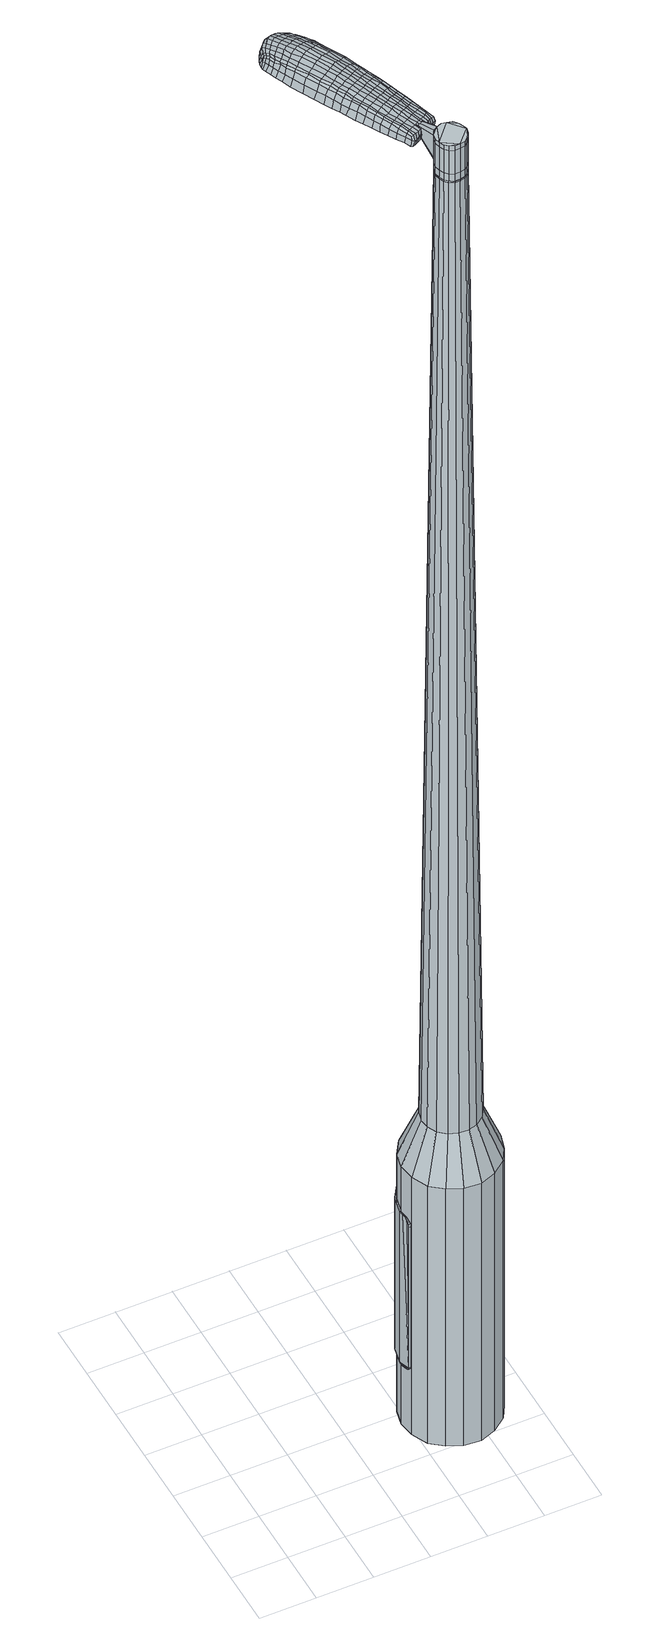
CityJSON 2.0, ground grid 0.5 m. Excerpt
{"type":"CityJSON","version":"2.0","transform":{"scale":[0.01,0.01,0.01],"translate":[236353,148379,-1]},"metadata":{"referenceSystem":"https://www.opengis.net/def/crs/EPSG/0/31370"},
"CityObjects":{
"object1":{"type":"GenericCityObject","attributes":{"cluster":211,"mean_distance_to_centroid":0.189,"new_centroid_x":236354.9,"new_centroid_y":148379.88,"mean_distance_to_camera":5.5,"H1":7.66,"H2":45.01,"Z_final":109.94,"cluster2":-1,"proj_x":236358.33,"proj_y":148378.08,"id_line":53403,"bearing_l":27.56,"distance":3.87,"orientation":"left","G_obj":117.56},"geometry":[{"type":"MultiSurface","lod":"2","boundaries":[[[0,1,2,3]],[[1,4,5,2]],[[4,6,7,5]],[[6,8,9,7]],[[8,10,11,9]],[[10,12,13,11]],[[12,14,15,13]],[[14,16,17,15]],[[16,18,19,17]],[[18,20,21,19]],[[20,22,23,21]],[[22,24,25,23]],[[24,26,27,25]],[[26,28,29,27]],[[28,30,31,29]],[[30,32,33,31]],[[32,34,35,33]],[[34,0,3,35]],[[36,37,38,39]],[[38,40,41,42]],[[41,43,42]],[[42,44,45,46]],[[45,47,46]],[[46,48,49,50]],[[49,51,50]],[[42,46,50,38]],[[50,52,39,38]],[[53,36,39]],[[2,5,7,35]],[[7,9,11,15]],[[11,13,15]],[[15,17,19,23]],[[19,21,23]],[[23,25,27,31]],[[27,29,31]],[[15,23,31,7]],[[31,33,35,7]],[[3,2,35]],[[1,0,54,55]],[[0,34,56,54]],[[34,32,57,56]],[[32,30,58,57]],[[30,28,59,58]],[[28,26,60,59]],[[26,24,61,60]],[[24,22,62,61]],[[22,20,63,62]],[[20,18,64,63]],[[18,16,65,64]],[[16,14,66,65]],[[14,12,67,66]],[[12,10,68,67]],[[10,8,69,68]],[[8,6,70,69]],[[6,4,71,70]],[[4,1,55,71]],[[55,54,72,73]],[[54,56,74,72]],[[56,57,75,74]],[[57,58,76,75]],[[58,59,77,76]],[[59,60,78,77]],[[60,61,79,78]],[[61,62,80,79]],[[62,63,81,80]],[[63,64,82,81]],[[64,65,83,82]],[[65,66,84,83]],[[66,67,85,84]],[[67,68,86,85]],[[68,69,87,86]],[[69,70,88,87]],[[70,71,89,88]],[[71,55,73,89]],[[72,90,91,92]],[[93,94,90,72]],[[75,95,94,93]],[[96,97,95,75]],[[77,98,97,96]],[[78,99,98,77]],[[79,100,99,78]],[[101,102,100,79]],[[103,104,102,101]],[[105,106,104,103]],[[107,108,106,105]],[[109,110,108,107]],[[111,112,110,109]],[[86,113,112,111]],[[87,114,113,86]],[[115,116,114,87]],[[89,117,116,115]],[[92,91,117,89]],[[118,119,120,121]],[[122,118,121,123]],[[124,122,123,125]],[[126,124,125,127]],[[128,126,127,129]],[[130,128,129,131]],[[132,130,131,133]],[[134,132,133,135]],[[136,134,135,137]],[[138,136,137,139]],[[140,138,139,141]],[[142,140,141,143]],[[144,142,143,145]],[[146,144,145,147]],[[148,146,147,149]],[[150,148,149,151]],[[73,72,92]],[[74,93,72]],[[74,75,93]],[[76,96,75]],[[76,77,96]],[[80,101,79]],[[80,81,103,101]],[[81,82,105,103]],[[82,83,107,105]],[[83,84,109,107]],[[84,85,111,109]],[[85,86,111]],[[88,115,87]],[[88,89,115]],[[73,92,89]],[[152,91,90]],[[152,117,91]],[[153,116,117]],[[153,114,116]],[[154,112,113]],[[154,155,110,112]],[[155,156,108,110]],[[156,157,106,108]],[[157,158,104,106]],[[158,159,102,104]],[[159,100,102]],[[160,97,98]],[[160,95,97]],[[161,94,95]],[[161,90,94]],[[39,52,150,162]],[[152,90,163,151]],[[53,39,162,119]],[[90,161,120,163]],[[36,53,119,118]],[[161,95,121,120]],[[37,36,118,122]],[[95,160,123,121]],[[38,37,122,124]],[[160,98,125,123]],[[40,38,124,126]],[[98,99,127,125]],[[41,40,126,128]],[[99,100,129,127]],[[43,41,128,130]],[[100,159,131,129]],[[42,43,130,132]],[[159,158,133,131]],[[44,42,132,134]],[[158,157,135,133]],[[45,44,134,136]],[[157,156,137,135]],[[47,45,136,138]],[[156,155,139,137]],[[46,47,138,140]],[[155,154,141,139]],[[48,46,140,142]],[[154,113,143,141]],[[49,48,142,144]],[[113,114,145,143]],[[51,49,144,146]],[[114,153,147,145]],[[50,51,146,148]],[[153,117,149,147]],[[52,50,148,150]],[[117,152,151,149]],[[150,151,164,165]],[[151,163,166,164]],[[163,120,167,166]],[[120,119,168,167]],[[119,162,169,168]],[[162,150,165,169]],[[170,171,172,173]],[[174,170,173,175]],[[170,174,176,177]],[[171,170,177,178]],[[179,180,181,182]],[[183,179,182,184]],[[179,183,185,186]],[[180,179,186,187]],[[188,189,190,191]],[[192,188,191,193]],[[188,192,194,195]],[[189,188,195,196]],[[197,198,199,200]],[[201,197,200,202]],[[197,201,203,204]],[[198,197,204,205]],[[206,207,208,209]],[[210,206,209,211]],[[206,210,212,213]],[[207,206,213,214]],[[215,216,217,218]],[[219,215,218,220]],[[215,219,221,222]],[[216,215,222,223]],[[224,225,226,227]],[[216,224,227,217]],[[224,216,223,228]],[[225,224,228,229]],[[230,231,232,233]],[[225,230,233,226]],[[230,225,229,234]],[[231,230,234,235]],[[236,174,175,237]],[[231,236,237,232]],[[236,231,235,238]],[[174,236,238,176]],[[239,240,241,242]],[[243,239,242,244]],[[239,243,245,246]],[[240,239,246,247]],[[248,249,250,251]],[[240,248,251,241]],[[248,240,247,252]],[[249,248,252,253]],[[254,255,256,257]],[[249,254,257,250]],[[254,249,253,258]],[[255,254,258,259]],[[260,261,262,263]],[[255,260,263,256]],[[260,255,259,264]],[[261,260,264,265]],[[266,171,178,267]],[[261,266,267,262]],[[266,261,265,268]],[[171,266,268,172]],[[269,270,271,272]],[[273,269,272,274]],[[269,273,275,276]],[[270,269,276,277]],[[278,279,280,281]],[[270,278,281,271]],[[278,270,277,282]],[[279,278,282,283]],[[284,285,286,287]],[[279,284,287,280]],[[284,279,283,288]],[[285,284,288,289]],[[290,183,184,291]],[[285,290,291,286]],[[290,285,289,292]],[[183,290,292,185]],[[293,294,295,296]],[[297,293,296,298]],[[293,297,299,300]],[[294,293,300,301]],[[302,303,304,305]],[[294,302,305,295]],[[302,294,301,306]],[[303,302,306,307]],[[308,309,310,311]],[[303,308,311,304]],[[308,303,307,312]],[[309,308,312,313]],[[314,315,316,317]],[[309,314,317,310]],[[314,309,313,318]],[[315,314,318,319]],[[320,180,187,321]],[[315,320,321,316]],[[320,315,319,322]],[[180,320,322,181]],[[323,209,208,324]],[[325,323,324,326]],[[323,325,327,328]],[[209,323,328,211]],[[329,325,326,330]],[[331,329,330,332]],[[329,331,333,334]],[[325,329,334,327]],[[335,331,332,336]],[[337,335,336,338]],[[335,337,339,340]],[[331,335,340,333]],[[341,337,338,342]],[[343,341,342,344]],[[341,343,345,346]],[[337,341,346,339]],[[347,343,344,348]],[[198,347,348,199]],[[347,198,205,349]],[[343,347,349,345]],[[350,351,196,195]],[[352,350,195,194]],[[350,352,353,354]],[[351,350,354,355]],[[356,357,355,354]],[[358,356,354,353]],[[356,358,359,360]],[[357,356,360,361]],[[362,363,361,360]],[[364,362,360,359]],[[362,364,365,366]],[[363,362,366,367]],[[368,369,367,366]],[[370,368,366,365]],[[368,370,203,201]],[[369,368,201,202]],[[371,372,373,374]],[[273,371,374,275]],[[371,273,274,375]],[[372,371,375,376]],[[377,192,193,378]],[[372,377,378,373]],[[377,372,376,379]],[[192,377,379,194]],[[380,381,382,383]],[[219,380,383,221]],[[380,219,220,384]],[[381,380,384,385]],[[386,387,388,389]],[[381,386,389,382]],[[386,381,385,390]],[[387,386,390,391]],[[392,189,196,393]],[[387,392,393,388]],[[392,387,391,394]],[[189,392,394,190]],[[395,396,397,398]],[[177,395,398,178]],[[395,177,176,399]],[[396,395,399,400]],[[401,402,403,404]],[[396,401,404,397]],[[401,396,400,405]],[[402,401,405,406]],[[407,200,199,408]],[[402,407,408,403]],[[407,402,406,409]],[[200,407,409,202]],[[410,411,412,413]],[[182,410,413,184]],[[410,182,181,414]],[[411,410,414,415]],[[416,204,203,417]],[[411,416,417,412]],[[416,411,415,418]],[[204,416,418,205]],[[419,420,421,422]],[[297,419,422,299]],[[419,297,298,423]],[[420,419,423,424]],[[425,210,211,426]],[[420,425,426,421]],[[425,420,424,427]],[[210,425,427,212]],[[428,429,430,431]],[[243,428,431,245]],[[428,243,244,432]],[[429,428,432,433]],[[434,435,436,437]],[[429,434,437,430]],[[434,429,433,438]],[[435,434,438,439]],[[440,207,214,441]],[[435,440,441,436]],[[440,435,439,442]],[[207,440,442,208]],[[443,444,433,432]],[[242,443,432,244]],[[443,242,241,445]],[[444,443,445,446]],[[447,448,439,438]],[[444,447,438,433]],[[447,444,446,449]],[[448,447,449,450]],[[451,324,208,442]],[[448,451,442,439]],[[451,448,450,452]],[[324,451,452,326]],[[453,454,455,456]],[[300,453,456,301]],[[453,300,299,422]],[[454,453,422,421]],[[457,328,327,458]],[[454,457,458,455]],[[457,454,421,426]],[[328,457,426,211]],[[459,460,446,445]],[[251,459,445,241]],[[459,251,250,461]],[[460,459,461,462]],[[463,464,450,449]],[[460,463,449,446]],[[463,460,462,465]],[[464,463,465,466]],[[467,330,326,452]],[[464,467,452,450]],[[467,464,466,468]],[[330,467,468,332]],[[469,470,471,472]],[[306,469,472,307]],[[469,306,301,456]],[[470,469,456,455]],[[473,334,333,474]],[[470,473,474,471]],[[473,470,455,458]],[[334,473,458,327]],[[475,476,462,461]],[[257,475,461,250]],[[475,257,256,477]],[[476,475,477,478]],[[479,480,466,465]],[[476,479,465,462]],[[479,476,478,481]],[[480,479,481,482]],[[483,336,332,468]],[[480,483,468,466]],[[483,480,482,484]],[[336,483,484,338]],[[485,486,487,488]],[[312,485,488,313]],[[485,312,307,472]],[[486,485,472,471]],[[489,340,339,490]],[[486,489,490,487]],[[489,486,471,474]],[[340,489,474,333]],[[491,492,478,477]],[[263,491,477,256]],[[491,263,262,493]],[[492,491,493,494]],[[495,496,482,481]],[[492,495,481,478]],[[495,492,494,497]],[[496,495,497,498]],[[499,342,338,484]],[[496,499,484,482]],[[499,496,498,500]],[[342,499,500,344]],[[501,502,503,504]],[[318,501,504,319]],[[501,318,313,488]],[[502,501,488,487]],[[505,346,345,506]],[[502,505,506,503]],[[505,502,487,490]],[[346,505,490,339]],[[507,508,494,493]],[[267,507,493,262]],[[507,267,178,398]],[[508,507,398,397]],[[509,510,498,497]],[[508,509,497,494]],[[509,508,397,404]],[[510,509,404,403]],[[511,348,344,500]],[[510,511,500,498]],[[511,510,403,408]],[[348,511,408,199]],[[512,513,415,414]],[[322,512,414,181]],[[512,322,319,504]],[[513,512,504,503]],[[514,349,205,418]],[[513,514,418,415]],[[514,513,503,506]],[[349,514,506,345]],[[515,516,376,375]],[[272,515,375,274]],[[515,272,271,517]],[[516,515,517,518]],[[519,352,194,379]],[[516,519,379,376]],[[519,516,518,520]],[[352,519,520,353]],[[521,522,523,524]],[[222,521,524,223]],[[521,222,221,383]],[[522,521,383,382]],[[525,526,527,528]],[[522,525,528,523]],[[525,522,382,389]],[[526,525,389,388]],[[529,351,355,530]],[[526,529,530,527]],[[529,526,388,393]],[[351,529,393,196]],[[531,532,518,517]],[[281,531,517,271]],[[531,281,280,533]],[[532,531,533,534]],[[535,358,353,520]],[[532,535,520,518]],[[535,532,534,536]],[[358,535,536,359]],[[537,538,539,540]],[[228,537,540,229]],[[537,228,223,524]],[[538,537,524,523]],[[541,542,543,544]],[[538,541,544,539]],[[541,538,523,528]],[[542,541,528,527]],[[545,357,361,546]],[[542,545,546,543]],[[545,542,527,530]],[[357,545,530,355]],[[547,548,534,533]],[[287,547,533,280]],[[547,287,286,549]],[[548,547,549,550]],[[551,364,359,536]],[[548,551,536,534]],[[551,548,550,552]],[[364,551,552,365]],[[553,554,555,556]],[[234,553,556,235]],[[553,234,229,540]],[[554,553,540,539]],[[557,558,559,560]],[[554,557,560,555]],[[557,554,539,544]],[[558,557,544,543]],[[561,363,367,562]],[[558,561,562,559]],[[561,558,543,546]],[[363,561,546,361]],[[563,564,550,549]],[[291,563,549,286]],[[563,291,184,413]],[[564,563,413,412]],[[565,370,365,552]],[[564,565,552,550]],[[565,564,412,417]],[[370,565,417,203]],[[566,567,400,399]],[[238,566,399,176]],[[566,238,235,556]],[[567,566,556,555]],[[568,569,406,405]],[[567,568,405,400]],[[568,567,555,560]],[[569,568,560,559]],[[570,369,202,409]],[[569,570,409,406]],[[570,569,559,562]],[[369,570,562,367]],[[571,572,573,574]],[[574,573,575,576]],[[577,575,573,578]],[[578,573,572,579]],[[580,581,582,583]],[[583,582,584,585]],[[586,584,582,587]],[[587,582,581,588]],[[589,590,591,592]],[[592,591,593,594]],[[595,593,591,596]],[[596,591,590,597]],[[598,599,600,601]],[[601,600,602,603]],[[604,602,600,605]],[[605,600,599,606]],[[607,608,609,610]],[[610,609,611,612]],[[613,611,609,614]],[[614,609,608,615]],[[616,617,618,619]],[[619,618,620,621]],[[622,620,618,623]],[[623,618,617,624]],[[625,626,627,628]],[[628,627,617,616]],[[624,617,627,629]],[[629,627,626,630]],[[631,632,633,634]],[[634,633,626,625]],[[630,626,633,635]],[[635,633,632,636]],[[576,575,637,638]],[[638,637,632,631]],[[636,632,637,639]],[[639,637,575,577]],[[640,641,642,643]],[[643,642,644,645]],[[646,644,642,647]],[[647,642,641,648]],[[649,650,651,652]],[[652,651,641,640]],[[648,641,651,653]],[[653,651,650,654]],[[655,656,657,658]],[[658,657,650,649]],[[654,650,657,659]],[[659,657,656,660]],[[661,662,663,664]],[[664,663,656,655]],[[660,656,663,665]],[[665,663,662,666]],[[579,572,667,668]],[[668,667,662,661]],[[666,662,667,669]],[[669,667,572,571]],[[670,671,672,673]],[[673,672,674,675]],[[676,674,672,677]],[[677,672,671,678]],[[679,680,681,682]],[[682,681,671,670]],[[678,671,681,683]],[[683,681,680,684]],[[685,686,687,688]],[[688,687,680,679]],[[684,680,687,689]],[[689,687,686,690]],[[585,584,691,692]],[[692,691,686,685]],[[690,686,691,693]],[[693,691,584,586]],[[694,695,696,697]],[[697,696,698,699]],[[700,698,696,701]],[[701,696,695,702]],[[703,704,705,706]],[[706,705,695,694]],[[702,695,705,707]],[[707,705,704,708]],[[709,710,711,712]],[[712,711,704,703]],[[708,704,711,713]],[[713,711,710,714]],[[715,716,717,718]],[[718,717,710,709]],[[714,710,717,719]],[[719,717,716,720]],[[588,581,721,722]],[[722,721,716,715]],[[720,716,721,723]],[[723,721,581,580]],[[607,610,724,725]],[[725,724,726,727]],[[728,726,724,729]],[[729,724,610,612]],[[727,726,730,731]],[[731,730,732,733]],[[734,732,730,735]],[[735,730,726,728]],[[733,732,736,737]],[[737,736,738,739]],[[740,738,736,741]],[[741,736,732,734]],[[739,738,742,743]],[[743,742,744,745]],[[746,744,742,747]],[[747,742,738,740]],[[745,744,748,749]],[[749,748,599,598]],[[606,599,748,750]],[[750,748,744,746]],[[597,751,752,596]],[[596,752,753,595]],[[754,753,752,755]],[[755,752,751,756]],[[756,757,758,755]],[[755,758,759,754]],[[760,759,758,761]],[[761,758,757,762]],[[762,763,764,761]],[[761,764,765,760]],[[766,765,764,767]],[[767,764,763,768]],[[768,769,770,767]],[[767,770,771,766]],[[604,771,770,602]],[[602,770,769,603]],[[772,773,774,775]],[[775,774,674,676]],[[675,674,774,776]],[[776,774,773,777]],[[594,593,778,779]],[[779,778,773,772]],[[777,773,778,780]],[[780,778,593,595]],[[781,782,783,784]],[[784,783,620,622]],[[621,620,783,785]],[[785,783,782,786]],[[787,788,789,790]],[[790,789,782,781]],[[786,782,789,791]],[[791,789,788,792]],[[597,590,793,794]],[[794,793,788,787]],[[792,788,793,795]],[[795,793,590,589]],[[796,797,798,799]],[[799,798,578,579]],[[577,578,798,800]],[[800,798,797,801]],[[802,803,804,805]],[[805,804,797,796]],[[801,797,804,806]],[[806,804,803,807]],[[598,601,808,809]],[[809,808,803,802]],[[807,803,808,810]],[[810,808,601,603]],[[811,812,813,814]],[[814,813,583,585]],[[580,583,813,815]],[[815,813,812,816]],[[604,605,817,818]],[[818,817,812,811]],[[816,812,817,819]],[[819,817,605,606]],[[820,821,822,823]],[[823,822,698,700]],[[699,698,822,824]],[[824,822,821,825]],[[612,611,826,827]],[[827,826,821,820]],[[825,821,826,828]],[[828,826,611,613]],[[829,830,831]],[[831,830,644,646]],[[645,644,830,832]],[[832,830,829,833]],[[834,835,836,837]],[[837,836,829,831]],[[833,829,836,838]],[[838,836,835,839]],[[615,608,840,841]],[[841,840,835,834]],[[839,835,840,842]],[[842,840,608,607]],[[833,843,844,832]],[[832,844,643,645]],[[640,643,844,845]],[[845,844,843,846]],[[839,847,848,838]],[[838,848,843,833]],[[846,843,848,849]],[[849,848,847,850]],[[607,725,851,842]],[[842,851,847,839]],[[850,847,851,852]],[[852,851,725,727]],[[853,854,855,856]],[[856,855,701,702]],[[700,701,855,823]],[[823,855,854,820]],[[728,729,857,858]],[[858,857,854,853]],[[820,854,857,827]],[[827,857,729,612]],[[846,859,860,845]],[[845,860,652,640]],[[649,652,860,861]],[[861,860,859,862]],[[850,863,864,849]],[[849,864,859,846]],[[862,859,864,865]],[[865,864,863,866]],[[727,731,867,852]],[[852,867,863,850]],[[866,863,867,868]],[[868,867,731,733]],[[869,870,871,872]],[[872,871,707,708]],[[702,707,871,856]],[[856,871,870,853]],[[734,735,873,874]],[[874,873,870,869]],[[853,870,873,858]],[[858,873,735,728]],[[862,875,861]],[[861,875,658,649]],[[655,658,875,876]],[[876,875,877]],[[866,878,879,865]],[[865,879,875,862]],[[877,875,879,880]],[[880,879,878,881]],[[733,737,882,868]],[[868,882,878,866]],[[881,878,882,883]],[[883,882,737,739]],[[884,885,886,887]],[[887,886,713,714]],[[708,713,886,872]],[[872,886,885,869]],[[740,741,888,889]],[[889,888,885,884]],[[869,885,888,874]],[[874,888,741,734]],[[877,890,891,876]],[[876,891,664,655]],[[661,664,891,892]],[[892,891,890,893]],[[881,894,895,880]],[[880,895,890,877]],[[893,890,895,896]],[[896,895,894,897]],[[739,743,898,883]],[[883,898,894,881]],[[897,894,898,899]],[[899,898,743,745]],[[900,901,902,903]],[[903,902,719,720]],[[714,719,902,887]],[[887,902,901,884]],[[746,747,904,905]],[[905,904,901,900]],[[884,901,904,889]],[[889,904,747,740]],[[893,906,907,892]],[[892,907,668,661]],[[579,668,907,799]],[[799,907,906,796]],[[897,908,909,896]],[[896,909,906,893]],[[796,906,909,805]],[[805,909,908,802]],[[745,749,910,899]],[[899,910,908,897]],[[802,908,910,809]],[[809,910,749,598]],[[816,911,912,815]],[[815,912,723,580]],[[720,723,912,903]],[[903,912,911,900]],[[606,750,913,819]],[[819,913,911,816]],[[900,911,913,905]],[[905,913,750,746]],[[777,914,915,776]],[[776,915,673,675]],[[670,673,915,916]],[[916,915,914,917]],[[595,753,918,780]],[[780,918,914,777]],[[917,914,918,919]],[[919,918,753,754]],[[920,921,922,923]],[[923,922,623,624]],[[622,623,922,784]],[[784,922,921,781]],[[924,925,926,927]],[[927,926,921,920]],[[781,921,926,790]],[[790,926,925,787]],[[756,751,928,929]],[[929,928,925,924]],[[787,925,928,794]],[[794,928,751,597]],[[917,930,931,916]],[[916,931,682,670]],[[679,682,931,932]],[[932,931,930,933]],[[754,759,934,919]],[[919,934,930,917]],[[933,930,934,935]],[[935,934,759,760]],[[936,937,938,939]],[[939,938,629,630]],[[624,629,938,923]],[[923,938,937,920]],[[940,941,942,943]],[[943,942,937,936]],[[920,937,942,927]],[[927,942,941,924]],[[762,757,944,945]],[[945,944,941,940]],[[924,941,944,929]],[[929,944,757,756]],[[933,946,947,932]],[[932,947,688,679]],[[685,688,947,948]],[[948,947,946,949]],[[760,765,950,935]],[[935,950,946,933]],[[949,946,950,951]],[[951,950,765,766]],[[952,953,954,955]],[[955,954,635,636]],[[630,635,954,939]],[[939,954,953,936]],[[956,957,958,959]],[[959,958,953,952]],[[936,953,958,943]],[[943,958,957,940]],[[768,763,960,961]],[[961,960,957,956]],[[940,957,960,945]],[[945,960,763,762]],[[949,962,963,948]],[[948,963,692,685]],[[585,692,963,814]],[[814,963,962,811]],[[766,771,964,951]],[[951,964,962,949]],[[811,962,964,818]],[[818,964,771,604]],[[801,965,966,800]],[[800,966,639,577]],[[636,639,966,955]],[[955,966,965,952]],[[807,967,968,806]],[[806,968,965,801]],[[952,965,968,959]],[[959,968,967,956]],[[603,769,969,810]],[[810,969,967,807]],[[956,967,969,961]],[[961,969,769,768]],[[571,574,173,172]],[[574,576,175,173]],[[586,587,186,185]],[[587,588,187,186]],[[589,592,191,190]],[[592,594,193,191]],[[613,614,213,212]],[[614,615,214,213]],[[616,619,218,217]],[[619,621,220,218]],[[625,628,227,226]],[[628,616,217,227]],[[631,634,233,232]],[[634,625,226,233]],[[576,638,237,175]],[[638,631,232,237]],[[646,647,246,245]],[[647,648,247,246]],[[648,653,252,247]],[[653,654,253,252]],[[654,659,258,253]],[[659,660,259,258]],[[660,665,264,259]],[[665,666,265,264]],[[666,669,268,265]],[[669,571,172,268]],[[676,677,276,275]],[[677,678,277,276]],[[678,683,282,277]],[[683,684,283,282]],[[684,689,288,283]],[[689,690,289,288]],[[690,693,292,289]],[[693,586,185,292]],[[694,697,296,295]],[[697,699,298,296]],[[703,706,305,304]],[[706,694,295,305]],[[709,712,311,310]],[[712,703,304,311]],[[715,718,317,316]],[[718,709,310,317]],[[588,722,321,187]],[[722,715,316,321]],[[772,775,374,373]],[[775,676,275,374]],[[594,779,378,193]],[[779,772,373,378]],[[621,785,384,220]],[[785,786,385,384]],[[786,791,390,385]],[[791,792,391,390]],[[792,795,394,391]],[[795,589,190,394]],[[699,824,423,298]],[[824,825,424,423]],[[825,828,427,424]],[[828,613,212,427]],[[831,431,430]],[[831,646,245,431]],[[834,837,437,436]],[[837,831,430,437]],[[615,841,441,214]],[[841,834,436,441]],[[970,971,972,973]],[[974,975,973,972]],[[976,977,978,979]],[[980,981,982,983]],[[971,984,985,972]],[[986,974,972,985]],[[987,976,979,988]],[[989,990,981,980]],[[984,991,992,985]],[[992,993,986,985]],[[994,987,988,995]],[[996,990,989,997]],[[991,998,999,992]],[[999,1000,993,992]],[[1001,994,995,1002]],[[1003,996,997,1004]],[[1005,1006,1007,1008]],[[1009,1010,1006,1005]],[[1009,1011,1012,1010]],[[1011,1013,1014,1012]],[[1015,1016,1017,1018]],[[1019,1020,1016,1015]],[[1021,1022,1020,1019]],[[1023,1024,1022,1021]],[[1018,1007,1006,1015]],[[1015,1006,1010,1019]],[[1010,1012,1021,1019]],[[1012,1014,1023,1021]],[[979,978,975,974]],[[988,979,974,986]],[[993,995,988,986]],[[1000,1002,995,993]],[[980,983,977,976]],[[989,980,976,987]],[[997,989,987,994]],[[1004,997,994,1001]],[[981,1005,1008,982]],[[990,1009,1005,981]],[[1011,1009,990,996]],[[1013,1011,996,1003]],[[1025,1026,1027,1028]],[[1027,1029,1030,1031]],[[1027,1031,1032,1033]],[[1027,1033,1028]],[[1034,1025,1028,1035]],[[1036,1035,1028,1037]],[[1038,1037,1028]],[[1039,1027,1026,1040]],[[1041,1039,1040,1042]],[[1043,1041,1042,1044]],[[1045,1043,1044,1046]],[[1047,1045,1046,1048]],[[1048,1049,1050,1051]],[[1048,1051,1052,1053]],[[1048,1053,1054,1055]],[[1054,1056,1057,1058]],[[1054,1058,1059,1060]],[[1054,1060,1055]],[[1048,1055,1047]],[[1061,1062,1026,1025]],[[1063,1064,1029,1027]],[[1065,1066,1038,1028]],[[1062,1067,1040,1026]],[[1068,1063,1027,1039]],[[1067,1069,1042,1040]],[[1070,1068,1039,1041]],[[1069,1071,1044,1042]],[[1072,1070,1041,1043]],[[1071,1073,1046,1044]],[[1074,1072,1043,1045]],[[1073,1075,1048,1046]],[[1076,1074,1045,1047]],[[1075,1077,1049,1048]],[[1078,1079,1056,1054]],[[1080,1076,1047,1055]],[[1050,1049,1077,1081]],[[1051,1050,1081,1082]],[[1052,1051,1082,1083]],[[1053,1052,1083,1084]],[[1054,1053,1084,1078]],[[1085,1061,1025,1034]],[[1086,1085,1034,1035]],[[1087,1086,1035,1036]],[[1088,1087,1036,1037]],[[1066,1088,1037,1038]],[[1030,1029,1064,1089]],[[1057,1056,1079,1090]],[[1031,1030,1089,1091]],[[1032,1031,1091,1092]],[[1033,1032,1092,1093]],[[1028,1033,1093,1065]],[[1058,1057,1090,1094]],[[1059,1058,1094,1095]],[[1060,1059,1095,1096]],[[1055,1060,1096,1080]]]}]}
},
"vertices":[
[168,126,384],[182,130,384],[182,130,96],[168,126,96],[196,130,384],[196,130,96],[210,124,384],[210,124,96],[221,114,384],[221,114,96],[228,101,384],[228,101,96],[230,86,384],[230,86,96],[226,72,384],[226,72,96],[219,60,384],[219,60,96],[207,51,384],[207,51,96],[193,46,384],[193,46,96],[178,47,384],[178,47,96],[165,53,384],[165,53,96],[154,62,384],[154,62,96],[147,76,384],[147,76,96],[145,90,384],[145,90,96],[148,104,384],[148,104,96],[156,117,384],[156,117,96],[175,93,1524],[174,89,1524],[175,84,1524],[181,100,1524],[177,80,1524],[180,77,1524],[189,75,1524],[184,75,1524],[194,76,1524],[197,79,1524],[201,88,1524],[200,83,1524],[200,92,1524],[198,96,1524],[190,101,1524],[195,100,1524],[186,102,1524],[177,97,1524],[176,111,429],[184,113,429],[169,105,429],[164,98,429],[162,89,429],[163,81,429],[167,73,429],[174,67,429],[182,64,429],[191,63,429],[199,66,429],[206,71,429],[211,79,429],[213,87,429],[211,96,429],[207,104,429],[201,110,429],[193,113,429],[181,100,1483],[186,102,1483],[177,97,1483],[175,93,1483],[174,89,1483],[175,84,1483],[177,80,1483],[180,77,1483],[184,75,1483],[189,75,1483],[194,76,1483],[197,79,1483],[200,83,1483],[201,88,1483],[200,92,1483],[198,96,1483],[195,100,1483],[190,101,1483],[181,100,1485],[186,101,1485],[186,101,1483],[178,97,1483],[178,97,1485],[175,93,1485],[175,89,1483],[175,89,1485],[175,84,1485],[177,80,1485],[180,77,1485],[185,76,1483],[185,76,1485],[189,76,1483],[189,76,1485],[193,77,1483],[193,77,1485],[197,80,1483],[197,80,1485],[199,83,1483],[199,83,1485],[200,88,1483],[200,88,1485],[200,92,1485],[198,96,1485],[194,99,1483],[194,99,1485],[190,101,1485],[175,93,1519],[177,97,1519],[177,97,1493],[175,93,1493],[174,89,1519],[174,89,1493],[175,84,1519],[175,84,1493],[177,80,1519],[177,80,1493],[180,77,1519],[180,77,1493],[184,75,1519],[184,75,1493],[189,75,1519],[189,75,1493],[194,76,1519],[194,76,1493],[197,79,1519],[197,79,1493],[200,83,1519],[200,83,1493],[201,88,1519],[201,88,1493],[200,92,1519],[200,92,1493],[198,96,1519],[198,96,1493],[195,100,1519],[195,100,1493],[190,101,1519],[190,101,1493],[186,102,1519],[186,102,1493],[186,102,1485],[195,100,1485],[201,88,1485],[200,83,1485],[197,79,1485],[194,76,1485],[189,75,1485],[184,75,1485],[174,89,1485],[177,97,1485],[181,100,1519],[181,100,1493],[175,118,1513],[175,118,1518],[172,117,1513],[170,115,1513],[170,115,1518],[172,117,1518],[156,191,1519],[159,185,1518],[159,187,1509],[156,193,1510],[152,199,1519],[153,201,1510],[151,198,1526],[155,190,1525],[158,183,1525],[121,174,1519],[125,168,1518],[127,168,1525],[123,174,1525],[117,181,1519],[119,181,1526],[115,182,1510],[119,174,1510],[123,168,1509],[103,247,1519],[106,249,1519],[106,250,1513],[102,248,1513],[100,244,1519],[99,245,1513],[101,243,1524],[104,246,1524],[107,247,1524],[137,181,1530],[141,175,1529],[144,176,1529],[140,183,1530],[133,189,1531],[136,191,1531],[130,188,1530],[134,180,1530],[137,173,1529],[175,110,1512],[177,111,1512],[177,112,1517],[174,111,1517],[172,109,1512],[172,110,1517],[171,109,1506],[174,111,1506],[177,112,1506],[127,243,1519],[129,241,1519],[130,242,1512],[128,245,1512],[125,245,1518],[126,247,1512],[125,244,1522],[126,243,1523],[128,240,1524],[131,237,1519],[135,232,1519],[135,233,1512],[132,238,1512],[131,236,1524],[134,231,1525],[138,227,1519],[141,220,1519],[142,222,1511],[138,228,1511],[137,226,1526],[140,219,1526],[147,210,1519],[147,212,1510],[146,208,1526],[186,124,1513],[183,131,1513],[182,130,1518],[185,123,1517],[188,119,1512],[187,119,1516],[188,120,1506],[186,125,1507],[183,132,1507],[180,138,1514],[177,145,1515],[176,143,1520],[179,137,1519],[180,139,1507],[177,146,1507],[174,152,1515],[171,158,1516],[170,157,1522],[173,150,1521],[174,153,1508],[171,160,1508],[168,165,1517],[165,172,1517],[164,170,1524],[167,164,1523],[168,167,1508],[165,174,1509],[162,178,1518],[161,177,1524],[162,180,1509],[95,228,1519],[96,224,1519],[97,225,1524],[96,228,1523],[94,230,1518],[95,230,1522],[93,230,1512],[93,228,1512],[94,225,1512],[98,220,1519],[100,215,1519],[102,215,1525],[99,220,1524],[96,220,1512],[98,215,1512],[103,209,1519],[106,202,1519],[108,202,1526],[104,209,1526],[101,210,1511],[104,202,1511],[111,192,1519],[113,192,1526],[110,192,1510],[159,110,1513],[155,117,1513],[154,117,1507],[158,111,1507],[162,106,1512],[161,106,1506],[162,107,1516],[160,110,1517],[156,117,1518],[151,123,1514],[147,130,1515],[146,130,1507],[150,124,1507],[153,123,1519],[149,130,1520],[144,136,1515],[140,142,1516],[138,143,1508],[142,136,1508],[145,136,1521],[141,142,1522],[136,149,1517],[132,155,1517],[130,156,1509],[134,149,1508],[138,149,1523],[134,155,1524],[128,161,1518],[127,162,1509],[130,161,1524],[172,116,1519],[174,117,1519],[168,122,1520],[171,124,1520],[166,121,1520],[169,114,1519],[165,129,1522],[167,130,1522],[161,136,1523],[164,137,1523],[159,134,1523],[162,128,1521],[158,142,1524],[160,143,1524],[154,149,1525],[157,150,1525],[152,147,1525],[155,141,1524],[151,155,1526],[154,157,1526],[148,162,1527],[150,163,1527],[144,160,1527],[148,154,1526],[144,168,1528],[147,170,1528],[141,167,1528],[105,243,1527],[108,245,1527],[102,240,1526],[104,236,1527],[107,239,1528],[110,241,1528],[110,233,1529],[113,235,1529],[107,231,1528],[110,224,1530],[113,227,1530],[117,228,1530],[117,220,1531],[120,222,1531],[113,218,1530],[118,210,1531],[121,212,1531],[124,214,1531],[127,201,1531],[130,202,1531],[124,199,1531],[94,232,1518],[95,235,1519],[94,236,1513],[93,233,1513],[96,231,1523],[96,234,1523],[97,240,1519],[96,240,1513],[98,239,1524],[123,247,1518],[121,248,1518],[121,246,1523],[123,245,1523],[124,248,1513],[121,249,1513],[117,249,1519],[114,250,1519],[114,248,1524],[118,248,1523],[118,250,1513],[113,251,1513],[110,250,1519],[110,248,1524],[109,250,1513],[153,189,1528],[152,188,1528],[155,182,1528],[156,183,1527],[150,197,1528],[148,196,1529],[149,187,1529],[146,186,1530],[149,179,1529],[152,181,1528],[145,195,1529],[142,194,1530],[143,184,1530],[146,178,1529],[139,193,1531],[125,174,1528],[127,175,1529],[122,183,1529],[120,182,1528],[128,168,1527],[130,169,1528],[130,177,1529],[126,185,1530],[134,171,1528],[164,104,1512],[166,105,1512],[166,107,1517],[164,106,1517],[163,105,1506],[165,106,1506],[169,107,1512],[169,108,1517],[168,107,1506],[188,117,1512],[186,116,1512],[187,117,1506],[188,118,1506],[187,117,1517],[185,117,1517],[184,115,1512],[182,114,1512],[182,115,1506],[184,116,1506],[183,116,1517],[181,115,1517],[179,112,1512],[179,113,1506],[179,113,1517],[184,122,1519],[183,122,1519],[181,129,1520],[180,128,1520],[181,120,1519],[179,119,1519],[178,127,1520],[175,126,1520],[176,118,1519],[173,125,1520],[161,111,1519],[163,111,1519],[160,118,1520],[158,117,1520],[166,113,1519],[162,119,1520],[178,136,1521],[176,135,1521],[175,143,1522],[173,142,1522],[174,134,1521],[172,133,1521],[171,141,1522],[169,139,1523],[170,131,1522],[166,138,1523],[154,123,1521],[156,124,1521],[152,131,1522],[150,130,1522],[159,126,1521],[155,132,1522],[172,149,1523],[170,149,1523],[169,156,1524],[167,155,1524],[168,147,1523],[165,146,1524],[165,154,1525],[162,153,1525],[163,145,1524],[160,151,1525],[147,136,1523],[148,137,1523],[145,144,1524],[143,143,1524],[152,139,1524],[148,145,1525],[166,163,1525],[164,162,1525],[162,169,1526],[161,169,1526],[162,161,1526],[159,159,1526],[158,167,1527],[156,166,1527],[156,158,1526],[153,165,1527],[139,149,1525],[141,150,1525],[137,157,1526],[135,155,1526],[144,152,1526],[141,158,1527],[159,176,1527],[158,175,1527],[155,174,1527],[152,173,1528],[150,171,1528],[132,162,1527],[134,163,1527],[137,165,1528],[97,229,1525],[97,232,1525],[98,226,1526],[99,229,1526],[99,236,1526],[101,232,1527],[124,243,1525],[122,244,1525],[124,241,1526],[126,240,1525],[119,245,1525],[115,246,1526],[118,242,1527],[121,242,1526],[112,246,1526],[114,242,1527],[100,221,1526],[101,224,1527],[102,216,1527],[104,218,1528],[104,227,1528],[107,221,1529],[129,236,1526],[127,236,1527],[130,231,1528],[132,231,1527],[124,237,1527],[120,237,1528],[124,231,1529],[127,231,1528],[117,236,1528],[120,230,1530],[105,210,1528],[107,212,1529],[109,203,1528],[111,204,1529],[110,215,1529],[114,207,1530],[135,225,1528],[133,225,1528],[137,218,1529],[139,218,1528],[130,225,1529],[127,224,1530],[131,216,1530],[134,217,1530],[124,223,1530],[128,215,1531],[115,192,1529],[116,194,1529],[120,196,1530],[144,208,1528],[142,207,1529],[140,206,1530],[137,205,1530],[133,204,1531],[158,186,1509],[157,184,1518],[154,191,1518],[155,193,1509],[150,198,1519],[151,200,1510],[149,197,1525],[153,189,1525],[156,183,1525],[128,169,1525],[127,169,1518],[123,175,1518],[125,175,1525],[119,182,1519],[121,182,1525],[117,183,1510],[121,175,1509],[125,169,1509],[107,247,1513],[107,247,1519],[104,245,1519],[104,246,1513],[101,243,1519],[101,243,1513],[102,241,1524],[105,244,1524],[108,245,1524],[143,177,1528],[141,175,1528],[137,182,1529],[140,183,1529],[133,190,1529],[136,191,1529],[130,188,1529],[134,180,1529],[137,174,1528],[176,114,1516],[176,113,1512],[174,112,1512],[173,113,1516],[171,111,1512],[171,111,1516],[170,111,1506],[173,113,1506],[176,114,1506],[128,241,1512],[127,239,1519],[125,242,1518],[126,243,1512],[124,244,1518],[125,245,1512],[124,243,1522],[125,241,1523],[126,239,1523],[134,232,1512],[133,231,1519],[130,235,1519],[131,237,1512],[129,234,1524],[132,230,1525],[140,221,1511],[140,219,1519],[136,226,1519],[137,227,1511],[135,224,1525],[139,218,1526],[145,209,1519],[146,211,1510],[144,207,1526],[180,129,1518],[181,130,1513],[184,124,1513],[183,123,1517],[186,119,1512],[185,119,1515],[186,120,1506],[185,125,1506],[182,132,1507],[174,143,1520],[175,144,1514],[178,137,1514],[177,136,1519],[179,139,1507],[176,146,1507],[168,156,1522],[169,158,1516],[172,151,1515],[171,150,1521],[173,153,1508],[170,159,1508],[162,170,1523],[163,171,1517],[166,164,1516],[165,163,1522],[167,166,1508],[164,173,1508],[160,178,1517],[159,176,1524],[161,180,1509],[99,225,1523],[98,225,1519],[97,228,1518],[98,228,1523],[96,230,1518],[97,230,1522],[95,230,1512],[95,228,1512],[96,225,1512],[103,215,1525],[102,215,1519],[100,221,1519],[101,221,1524],[98,221,1512],[100,216,1512],[109,203,1526],[108,203,1519],[104,210,1519],[106,210,1525],[103,210,1511],[106,203,1511],[113,193,1519],[115,193,1526],[111,193,1510],[155,118,1507],[157,118,1513],[161,111,1513],[159,112,1506],[163,107,1512],[162,108,1506],[164,108,1515],[162,111,1517],[158,118,1518],[147,131,1507],[149,131,1514],[153,124,1514],[151,125,1507],[154,124,1519],[150,131,1520],[140,144,1508],[141,144,1516],[145,137,1515],[143,138,1508],[147,137,1521],[143,143,1522],[132,157,1508],[134,156,1517],[138,150,1516],[136,150,1508],[139,150,1522],[136,156,1523],[130,163,1517],[128,163,1509],[132,162,1524],[171,117,1518],[174,118,1518],[168,123,1519],[170,124,1519],[165,122,1519],[169,115,1518],[165,130,1520],[167,131,1520],[161,136,1521],[164,137,1521],[158,135,1521],[162,128,1520],[158,143,1523],[160,144,1523],[154,149,1524],[157,151,1524],[151,148,1524],[155,141,1523],[151,156,1525],[153,157,1525],[147,162,1526],[150,164,1526],[144,161,1526],[148,154,1525],[144,169,1527],[147,170,1527],[141,167,1527],[109,243,1526],[106,242,1526],[103,239,1525],[105,236,1526],[108,238,1526],[111,240,1526],[114,234,1528],[110,233,1528],[107,230,1527],[111,224,1528],[114,226,1529],[117,228,1529],[120,222,1530],[117,220,1530],[114,218,1529],[118,210,1530],[121,212,1530],[124,214,1530],[130,202,1530],[127,201,1530],[124,199,1530],[96,235,1513],[97,234,1518],[96,232,1518],[95,232,1512],[97,231,1523],[98,233,1523],[99,239,1519],[98,239,1513],[100,238,1523],[120,244,1523],[120,246,1518],[123,245,1518],[122,243,1523],[123,246,1512],[121,247,1512],[114,246,1523],[114,248,1519],[117,247,1519],[117,246,1523],[117,248,1513],[114,248,1513],[110,247,1519],[111,246,1524],[110,248,1513],[154,182,1527],[151,188,1527],[152,189,1527],[155,182,1526],[148,196,1527],[147,196,1528],[149,179,1528],[146,186,1528],[148,187,1528],[152,181,1527],[145,195,1528],[142,194,1529],[143,185,1529],[146,178,1528],[139,193,1529],[123,184,1528],[127,176,1527],[126,175,1527],[121,183,1527],[129,169,1526],[130,170,1527],[130,178,1528],[126,186,1528],[134,172,1527],[165,108,1516],[165,107,1512],[164,107,1512],[164,108,1516],[163,107,1506],[164,108,1506],[168,109,1512],[168,110,1516],[167,109,1506],[185,118,1512],[186,118,1512],[186,119,1506],[185,119,1516],[184,118,1516],[181,117,1506],[181,116,1512],[183,117,1512],[183,118,1506],[182,117,1516],[180,116,1516],[178,114,1512],[178,115,1506],[178,115,1516],[182,122,1518],[183,123,1518],[180,129,1519],[179,129,1519],[178,120,1518],[180,121,1518],[177,128,1519],[175,126,1519],[176,119,1518],[173,125,1519],[159,118,1519],[163,112,1518],[162,112,1518],[158,118,1519],[166,114,1518],[162,120,1519],[176,135,1520],[177,136,1520],[174,143,1521],[173,142,1521],[172,133,1520],[174,134,1520],[171,141,1521],[168,140,1521],[169,132,1520],[166,139,1521],[152,131,1521],[156,125,1520],[155,124,1520],[151,131,1521],[159,127,1520],[155,133,1521],[170,149,1522],[167,156,1523],[166,156,1523],[165,146,1522],[167,148,1522],[164,154,1523],[162,153,1524],[163,145,1523],[159,152,1524],[145,144,1523],[148,138,1522],[147,137,1522],[144,144,1523],[152,140,1522],[148,146,1523],[163,162,1524],[164,163,1524],[161,169,1525],[160,169,1525],[158,160,1525],[161,161,1524],[158,168,1525],[155,166,1526],[156,158,1525],[153,165,1526],[138,157,1525],[141,151,1524],[140,150,1524],[136,156,1525],[144,152,1524],[141,159,1525],[157,175,1526],[158,176,1526],[152,173,1527],[155,174,1526],[149,172,1527],[134,163,1526],[133,163,1526],[137,165,1526],[99,232,1524],[98,229,1524],[100,226,1525],[100,228,1525],[101,236,1525],[102,232,1525],[124,240,1525],[122,243,1524],[123,242,1524],[125,239,1525],[117,241,1526],[115,244,1525],[119,244,1524],[121,241,1525],[112,244,1525],[114,241,1526],[102,223,1526],[102,222,1526],[104,216,1526],[105,218,1527],[105,227,1526],[107,221,1527],[129,230,1527],[126,235,1526],[128,235,1526],[131,230,1526],[123,230,1528],[120,236,1527],[123,236,1526],[127,230,1527],[117,235,1527],[120,229,1528],[108,212,1527],[107,211,1527],[110,203,1527],[111,205,1528],[110,215,1528],[114,207,1529],[136,217,1528],[133,225,1527],[134,224,1527],[138,217,1527],[131,216,1529],[127,224,1529],[130,224,1528],[134,217,1528],[123,223,1529],[127,215,1530],[117,194,1528],[116,193,1528],[120,197,1529],[142,207,1528],[143,207,1528],[136,205,1529],[139,206,1529],[133,204,1530],[187,120,1508],[181,116,1508],[167,146,1509],[174,149,1509],[157,165,1510],[165,169,1510],[140,201,1512],[148,205,1512],[156,189,1511],[148,185,1511],[131,217,1513],[125,228,1514],[132,232,1514],[139,221,1513],[175,113,1508],[160,142,1509],[150,161,1510],[131,196,1512],[140,180,1511],[123,212,1513],[117,224,1514],[169,110,1508],[153,139,1509],[142,157,1510],[123,192,1512],[131,176,1511],[109,220,1514],[115,208,1513],[163,107,1508],[146,135,1509],[134,153,1510],[115,188,1512],[123,172,1511],[101,216,1514],[106,204,1513],[118,240,1514],[115,244,1514],[121,247,1514],[125,244,1514],[111,236,1514],[108,240,1514],[103,232,1514],[102,237,1514],[96,228,1514],[96,234,1514],[110,247,1515],[106,248,1515],[107,248,1515],[114,249,1515],[106,245,1515],[105,247,1515],[102,243,1515],[104,247,1515],[98,241,1515],[103,246,1515],[144,87,334],[144,91,334],[144,91,165],[145,77,171],[144,87,165],[145,83,165],[145,81,166],[145,79,167],[145,77,169],[145,83,334],[145,81,333],[145,79,332],[145,77,331],[145,77,328],[147,106,165],[147,106,334],[155,118,165],[155,118,334],[167,127,165],[167,127,334],[182,132,165],[182,132,334],[196,131,165],[196,131,334],[201,130,334],[204,128,334],[207,127,333],[209,127,332],[210,126,331],[210,126,328],[201,130,165],[210,126,171],[210,126,169],[209,127,167],[207,127,166],[204,128,165],[147,87,334],[147,91,334],[147,91,165],[147,87,165],[148,77,171],[148,77,328],[150,105,334],[150,105,165],[157,116,334],[157,116,165],[169,125,334],[169,125,165],[182,129,334],[182,129,165],[196,128,334],[196,128,165],[199,127,334],[209,123,328],[209,123,171],[199,127,165],[203,126,334],[205,125,333],[207,124,332],[209,123,331],[148,84,334],[148,81,333],[148,79,332],[148,78,331],[148,84,165],[209,123,169],[148,81,166],[148,79,167],[148,78,169],[207,124,167],[205,125,166],[203,126,165]
]}
